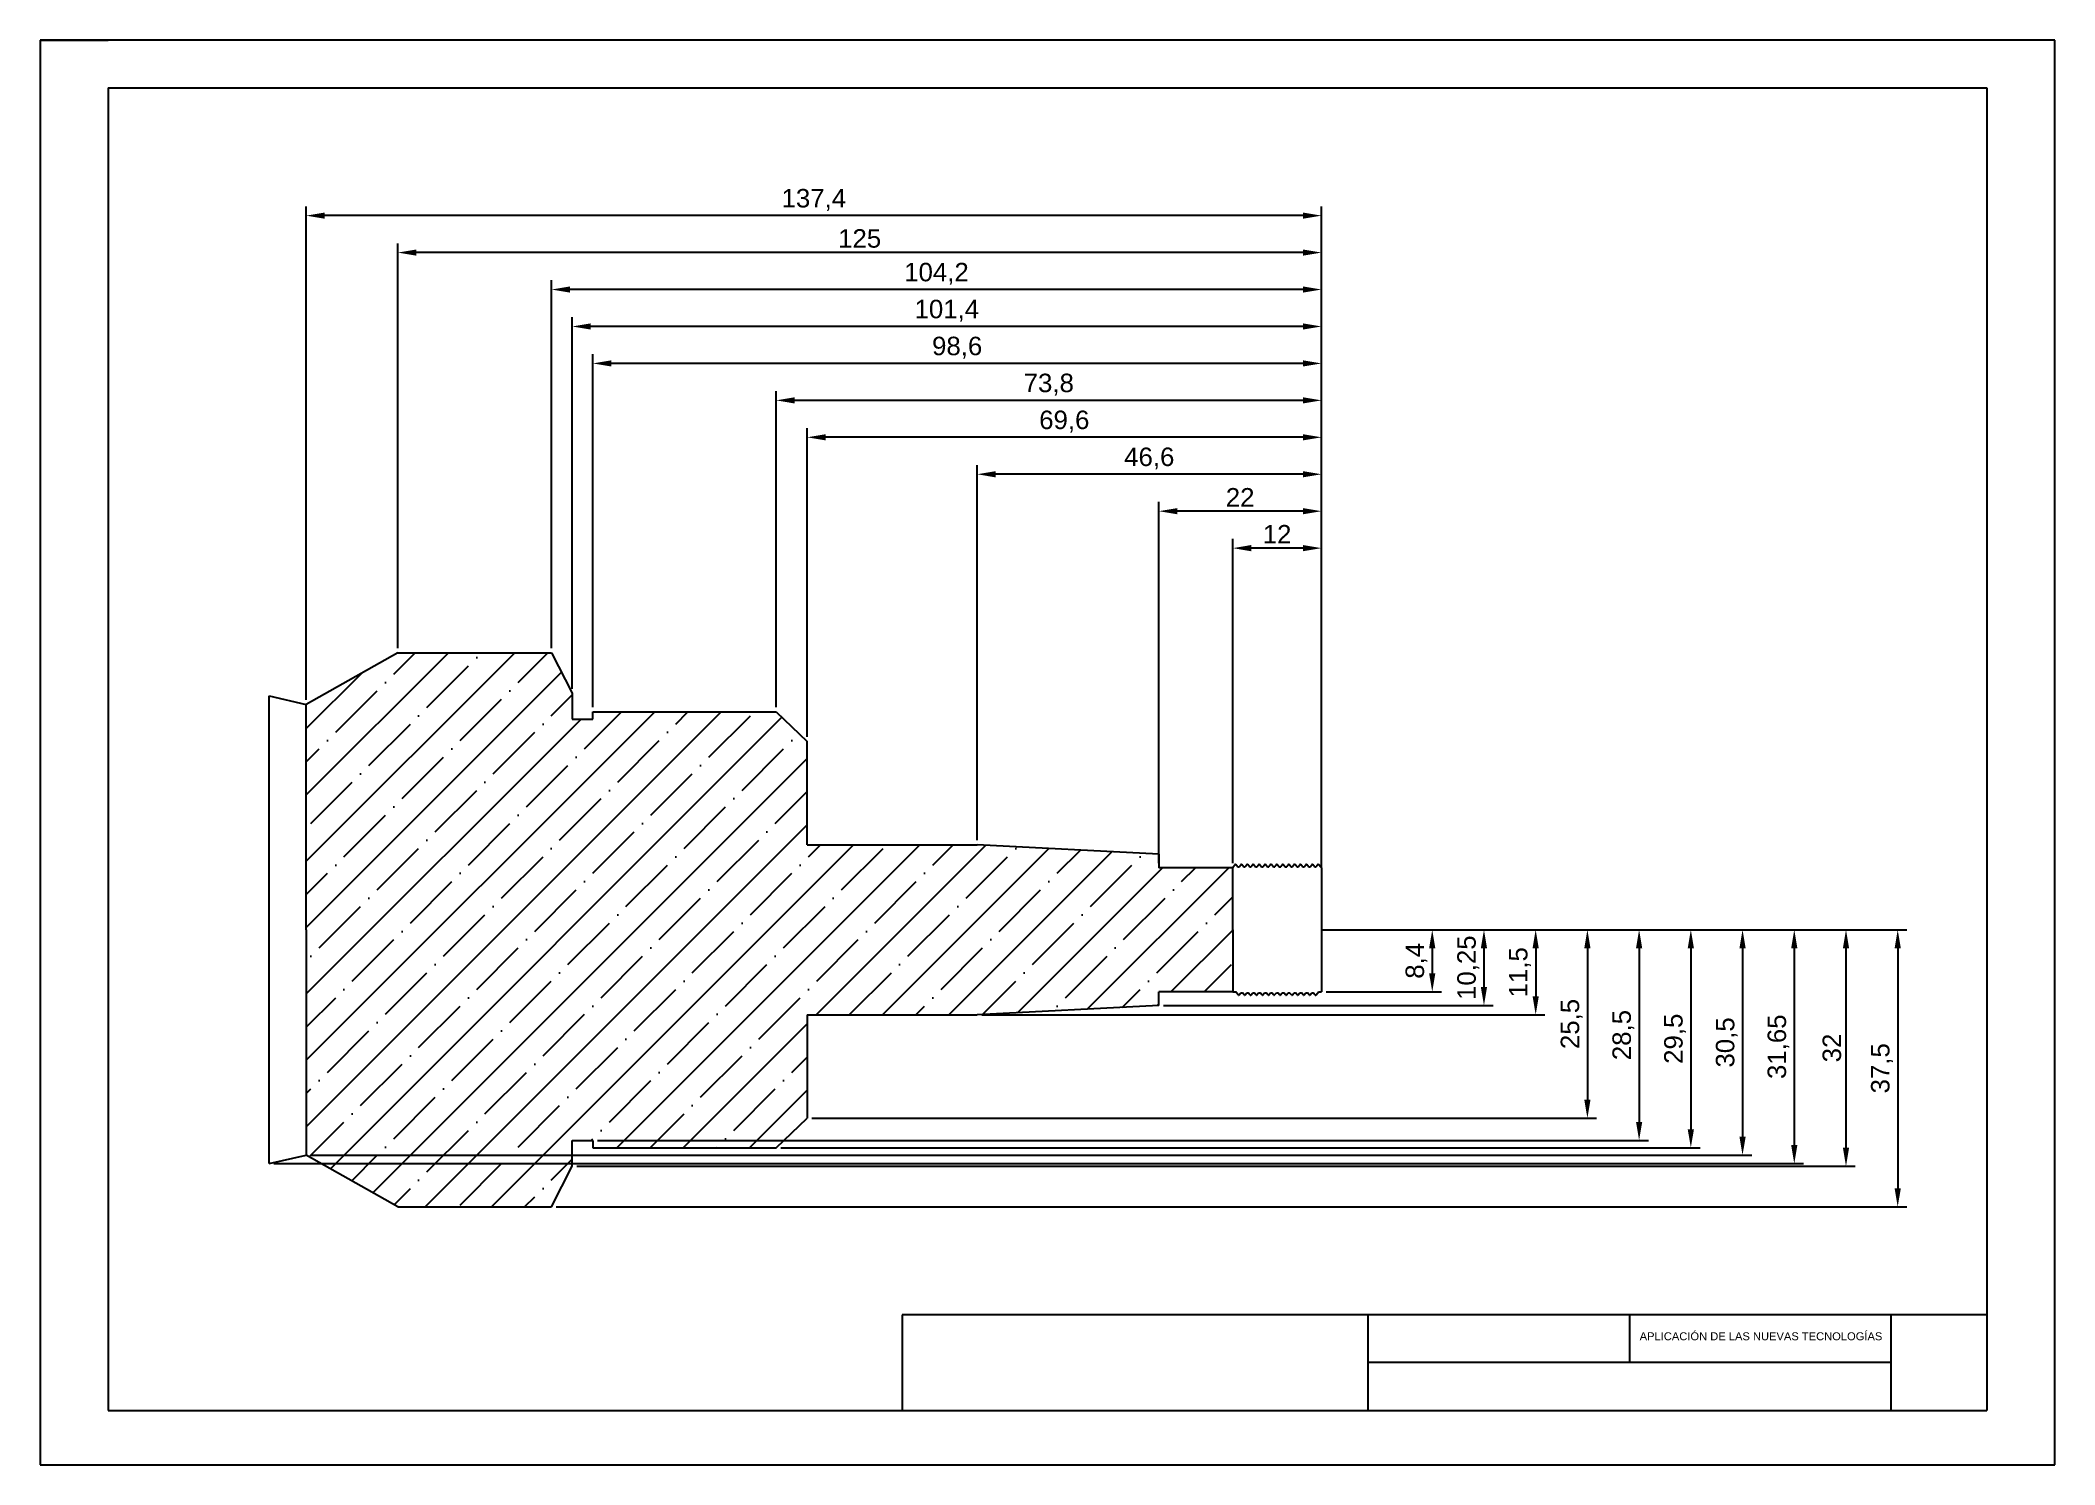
# Model space of a CAD drawing. Header units: millimetres. Extents: x -31 to 767, y -41 to 856.
# Drawn here: x -31 to 241.7, y -40.7 to 152 of the extents above.
import ezdxf

# ---------------------------------------------------------------- set-up
doc = ezdxf.new("R2010")
doc.units = ezdxf.units.MM
doc.linetypes.add('DASHED2', pattern=[9.525, 6.35, -3.175])
doc.layers.add('Absolute', color=253, linetype='Continuous')
doc.layers.add('radius', color=253, linetype='Continuous')
doc.styles.get("Standard").update_dxf_attribs({"font": 'arial.ttf'})
doc.dimstyles.new('ISO-25', dxfattribs={"dimtxt": 2.5, "dimasz": 2.5, "dimexe": 1.25, "dimexo": 0.625, "dimtad": 1, "dimtxsty": 'Standard', "dimcen": 2.5, "dimadec": 0, "dimazin": 0, "dimtfac": 1, "dimtmove": 0, "dimatfit": 3, "dimfxl": 1, "dimarcsym": 0})

# ---------------------------------------------------------------- blocks, each defined once
blk = doc.blocks.new('*D23')
at = {"layer": 'Absolute', "color": 0, "lineweight": -2, "transparency": 16777216}
for p, q in [((130.4, 40.67), (130.4, 84.55)), ((142.4, 83.92), (142.4, 84.55)), ((139.9, 83.3), (132.9, 83.3))]:
    blk.add_line(p, q, dxfattribs=at)
at = {"layer": 'Absolute', "color": 0, "transparency": 16777216}
for points in [[(132.9, 83.72), (132.9, 82.88), (130.4, 83.3)], [(139.9, 83.72), (139.9, 82.88), (142.4, 83.3)]]:
    blk.add_solid(points, dxfattribs=at)
at = {"layer": 'Defpoints', "color": 0, "transparency": 16777216}
for p in [(130.4, 83.3), (142.4, 83.3), (130.4, 40.05)]:
    blk.add_point(p, dxfattribs=at)
at = {"layer": 'Absolute', "color": 0, "transparency": 16777216, "insert": (136.4, 85.18), "char_height": 2.5, "attachment_point": 5}
blk.add_mtext('12', dxfattribs=at)
blk = doc.blocks.new('*D24')
at = {"layer": 'Absolute', "color": 0, "lineweight": -2, "transparency": 16777216}
for p, q in [((120.4, 40.67), (120.4, 89.55)), ((139.9, 88.3), (122.9, 88.3)), ((142.4, 88.92), (142.4, 89.55))]:
    blk.add_line(p, q, dxfattribs=at)
at = {"layer": 'Absolute', "color": 0, "transparency": 16777216}
for points in [[(122.9, 88.72), (122.9, 87.88), (120.4, 88.3)], [(139.9, 88.72), (139.9, 87.88), (142.4, 88.3)]]:
    blk.add_solid(points, dxfattribs=at)
at = {"layer": 'Defpoints', "color": 0, "transparency": 16777216}
for p in [(120.4, 88.3), (142.4, 88.3), (120.4, 40.05)]:
    blk.add_point(p, dxfattribs=at)
at = {"layer": 'Absolute', "color": 0, "transparency": 16777216, "insert": (131.4, 90.18), "char_height": 2.5, "attachment_point": 5}
blk.add_mtext('22', dxfattribs=at)
blk = doc.blocks.new('*D25')
at = {"layer": 'Absolute', "color": 0, "lineweight": -2, "transparency": 16777216}
for p, q in [((95.8, 43.77), (95.8, 94.55)), ((139.9, 93.3), (98.3, 93.3)), ((142.4, 93.92), (142.4, 94.55))]:
    blk.add_line(p, q, dxfattribs=at)
at = {"layer": 'Absolute', "color": 0, "transparency": 16777216}
for points in [[(98.3, 93.72), (98.3, 92.88), (95.8, 93.3)], [(139.9, 93.72), (139.9, 92.88), (142.4, 93.3)]]:
    blk.add_solid(points, dxfattribs=at)
at = {"layer": 'Defpoints', "color": 0, "transparency": 16777216}
for p in [(95.8, 93.3), (142.4, 93.3), (95.8, 43.15)]:
    blk.add_point(p, dxfattribs=at)
at = {"layer": 'Absolute', "color": 0, "transparency": 16777216, "insert": (119.1, 95.43), "char_height": 2.5, "attachment_point": 5}
blk.add_mtext('46,6', dxfattribs=at)
blk = doc.blocks.new('*D26')
at = {"layer": 'Absolute', "color": 0, "lineweight": -2, "transparency": 16777216}
for p, q in [((72.8, 57.77), (72.8, 99.55)), ((139.9, 98.3), (75.3, 98.3)), ((142.4, 98.92), (142.4, 99.55))]:
    blk.add_line(p, q, dxfattribs=at)
at = {"layer": 'Absolute', "color": 0, "transparency": 16777216}
for points in [[(75.3, 98.72), (75.3, 97.88), (72.8, 98.3)], [(139.9, 98.72), (139.9, 97.88), (142.4, 98.3)]]:
    blk.add_solid(points, dxfattribs=at)
at = {"layer": 'Defpoints', "color": 0, "transparency": 16777216}
for p in [(72.8, 98.3), (142.4, 98.3), (72.8, 57.15)]:
    blk.add_point(p, dxfattribs=at)
at = {"layer": 'Absolute', "color": 0, "transparency": 16777216, "insert": (107.6, 100.43), "char_height": 2.5, "attachment_point": 5}
blk.add_mtext('69,6', dxfattribs=at)
blk = doc.blocks.new('*D27')
at = {"layer": 'Absolute', "color": 0, "lineweight": -2, "transparency": 16777216}
for p, q in [((68.6, 61.77), (68.6, 104.55)), ((142.4, 40.67), (142.4, 104.55)), ((139.9, 103.3), (71.1, 103.3))]:
    blk.add_line(p, q, dxfattribs=at)
at = {"layer": 'Absolute', "color": 0, "transparency": 16777216}
for points in [[(71.1, 103.72), (71.1, 102.88), (68.6, 103.3)], [(139.9, 103.72), (139.9, 102.88), (142.4, 103.3)]]:
    blk.add_solid(points, dxfattribs=at)
at = {"layer": 'Defpoints', "color": 0, "transparency": 16777216}
for p in [(68.6, 103.3), (68.6, 61.15), (142.4, 40.05)]:
    blk.add_point(p, dxfattribs=at)
at = {"layer": 'Absolute', "color": 0, "transparency": 16777216, "insert": (105.5, 105.43), "char_height": 2.5, "attachment_point": 5}
blk.add_mtext('73,8', dxfattribs=at)
blk = doc.blocks.new('*D28')
at = {"layer": 'Absolute', "color": 0, "lineweight": -2, "transparency": 16777216}
for p, q in [((43.8, 61.77), (43.8, 109.55)), ((142.4, 83.92), (142.4, 109.55)), ((139.9, 108.3), (46.3, 108.3))]:
    blk.add_line(p, q, dxfattribs=at)
at = {"layer": 'Absolute', "color": 0, "transparency": 16777216}
for points in [[(46.3, 108.72), (46.3, 107.88), (43.8, 108.3)], [(139.9, 108.72), (139.9, 107.88), (142.4, 108.3)]]:
    blk.add_solid(points, dxfattribs=at)
at = {"layer": 'Defpoints', "color": 0, "transparency": 16777216}
for p in [(43.8, 108.3), (142.4, 83.3), (43.8, 61.15)]:
    blk.add_point(p, dxfattribs=at)
at = {"layer": 'Absolute', "color": 0, "transparency": 16777216, "insert": (93.1, 110.43), "char_height": 2.5, "attachment_point": 5}
blk.add_mtext('98,6', dxfattribs=at)
blk = doc.blocks.new('*D29')
at = {"layer": 'Absolute', "color": 0, "lineweight": -2, "transparency": 16777216}
for p, q in [((41, 64.28), (41, 114.55)), ((142.4, 40.67), (142.4, 114.55)), ((139.9, 113.3), (43.5, 113.3))]:
    blk.add_line(p, q, dxfattribs=at)
at = {"layer": 'Absolute', "color": 0, "transparency": 16777216}
for points in [[(43.5, 113.72), (43.5, 112.88), (41, 113.3)], [(139.9, 113.72), (139.9, 112.88), (142.4, 113.3)]]:
    blk.add_solid(points, dxfattribs=at)
at = {"layer": 'Defpoints', "color": 0, "transparency": 16777216}
for p in [(41, 113.3), (41, 63.65), (142.4, 40.05)]:
    blk.add_point(p, dxfattribs=at)
at = {"layer": 'Absolute', "color": 0, "transparency": 16777216, "insert": (91.7, 115.43), "char_height": 2.5, "attachment_point": 5}
blk.add_mtext('101,4', dxfattribs=at)
blk = doc.blocks.new('*D30')
at = {"layer": 'Absolute', "color": 0, "lineweight": -2, "transparency": 16777216}
for p, q in [((38.2, 69.78), (38.2, 119.55)), ((139.9, 118.3), (40.7, 118.3)), ((142.4, 40.67), (142.4, 119.55))]:
    blk.add_line(p, q, dxfattribs=at)
at = {"layer": 'Absolute', "color": 0, "transparency": 16777216}
for points in [[(40.7, 118.72), (40.7, 117.88), (38.2, 118.3)], [(139.9, 118.72), (139.9, 117.88), (142.4, 118.3)]]:
    blk.add_solid(points, dxfattribs=at)
at = {"layer": 'Defpoints', "color": 0, "transparency": 16777216}
for p in [(38.2, 118.3), (38.2, 69.15), (142.4, 40.05)]:
    blk.add_point(p, dxfattribs=at)
at = {"layer": 'Absolute', "color": 0, "transparency": 16777216, "insert": (90.3, 120.43), "char_height": 2.5, "attachment_point": 5}
blk.add_mtext('104,2', dxfattribs=at)
blk = doc.blocks.new('*D31')
at = {"layer": 'Absolute', "color": 0, "lineweight": -2, "transparency": 16777216}
for p, q in [((17.4, 69.78), (17.4, 124.55)), ((139.9, 123.3), (19.9, 123.3)), ((142.4, 40.67), (142.4, 124.55))]:
    blk.add_line(p, q, dxfattribs=at)
at = {"layer": 'Absolute', "color": 0, "transparency": 16777216}
for points in [[(19.9, 123.72), (19.9, 122.88), (17.4, 123.3)], [(139.9, 123.72), (139.9, 122.88), (142.4, 123.3)]]:
    blk.add_solid(points, dxfattribs=at)
at = {"layer": 'Defpoints', "color": 0, "transparency": 16777216}
for p in [(17.4, 123.3), (17.4, 69.15), (142.4, 40.05)]:
    blk.add_point(p, dxfattribs=at)
at = {"layer": 'Absolute', "color": 0, "transparency": 16777216, "insert": (79.9, 125.2), "char_height": 2.5, "attachment_point": 5}
blk.add_mtext('125', dxfattribs=at)
blk = doc.blocks.new('*D32')
at = {"layer": 'Absolute', "color": 0, "lineweight": -2, "transparency": 16777216}
for p, q in [((5, 62.77), (5, 129.55)), ((139.9, 128.3), (7.5, 128.3)), ((142.4, 40.67), (142.4, 129.55))]:
    blk.add_line(p, q, dxfattribs=at)
at = {"layer": 'Absolute', "color": 0, "transparency": 16777216}
for points in [[(7.5, 128.72), (7.5, 127.88), (5, 128.3)], [(139.9, 128.72), (139.9, 127.88), (142.4, 128.3)]]:
    blk.add_solid(points, dxfattribs=at)
at = {"layer": 'Defpoints', "color": 0, "transparency": 16777216}
for p in [(5, 128.3), (5, 62.15), (142.4, 40.05)]:
    blk.add_point(p, dxfattribs=at)
at = {"layer": 'Absolute', "color": 0, "transparency": 16777216, "insert": (73.7, 130.43), "char_height": 2.5, "attachment_point": 5}
blk.add_mtext('137,4', dxfattribs=at)
blk = doc.blocks.new('*D44')
at = {"layer": 'Defpoints', "color": 0, "transparency": 16777216}
for p in [(142.4, 31.65), (142.4, 23.25), (157.4, 23.25)]:
    blk.add_point(p, dxfattribs=at)
at = {"layer": 'radius', "color": 0, "lineweight": -2, "transparency": 16777216}
for p, q in [((143.03, 31.65), (158.65, 31.65)), ((157.4, 29.15), (157.4, 25.75)), ((143.03, 23.25), (158.65, 23.25))]:
    blk.add_line(p, q, dxfattribs=at)
at = {"layer": 'radius', "color": 0, "transparency": 16777216}
for points in [[(156.98, 29.15), (157.82, 29.15), (157.4, 31.65)], [(156.98, 25.75), (157.82, 25.75), (157.4, 23.25)]]:
    blk.add_solid(points, dxfattribs=at)
at = {"layer": 'radius', "color": 0, "transparency": 16777216, "insert": (155.27, 27.45), "char_height": 2.5, "attachment_point": 5, "rotation": 90}
blk.add_mtext('8,4', dxfattribs=at)
blk = doc.blocks.new('*D45')
at = {"layer": 'Defpoints', "color": 0, "transparency": 16777216}
for p in [(142.4, 31.65), (120.4, 21.4), (164.4, 21.4)]:
    blk.add_point(p, dxfattribs=at)
at = {"layer": 'radius', "color": 0, "lineweight": -2, "transparency": 16777216}
for p, q in [((143.03, 31.65), (165.65, 31.65)), ((164.4, 29.15), (164.4, 23.9)), ((121.03, 21.4), (165.65, 21.4))]:
    blk.add_line(p, q, dxfattribs=at)
at = {"layer": 'radius', "color": 0, "transparency": 16777216}
for points in [[(163.98, 29.15), (164.82, 29.15), (164.4, 31.65)], [(163.98, 23.9), (164.82, 23.9), (164.4, 21.4)]]:
    blk.add_solid(points, dxfattribs=at)
at = {"layer": 'radius', "color": 0, "transparency": 16777216, "insert": (162.27, 26.52), "char_height": 2.5, "attachment_point": 5, "rotation": 90}
blk.add_mtext('10,25', dxfattribs=at)
blk = doc.blocks.new('*D46')
at = {"layer": 'Defpoints', "color": 0, "transparency": 16777216}
for p in [(142.4, 31.65), (95.8, 20.15), (171.4, 20.15)]:
    blk.add_point(p, dxfattribs=at)
at = {"layer": 'radius', "color": 0, "lineweight": -2, "transparency": 16777216}
for p, q in [((143.03, 31.65), (172.65, 31.65)), ((171.4, 29.15), (171.4, 22.65)), ((96.43, 20.15), (172.65, 20.15))]:
    blk.add_line(p, q, dxfattribs=at)
at = {"layer": 'radius', "color": 0, "transparency": 16777216}
for points in [[(170.98, 29.15), (171.82, 29.15), (171.4, 31.65)], [(170.98, 22.65), (171.82, 22.65), (171.4, 20.15)]]:
    blk.add_solid(points, dxfattribs=at)
at = {"layer": 'radius', "color": 0, "transparency": 16777216, "insert": (169.27, 25.9), "char_height": 2.5, "attachment_point": 5, "rotation": 90}
blk.add_mtext('11,5', dxfattribs=at)
blk = doc.blocks.new('*D47')
at = {"layer": 'Defpoints', "color": 0, "transparency": 16777216}
for p in [(142.4, 31.65), (72.8, 6.15), (178.4, 6.15)]:
    blk.add_point(p, dxfattribs=at)
at = {"layer": 'radius', "color": 0, "lineweight": -2, "transparency": 16777216}
for p, q in [((143.03, 31.65), (179.65, 31.65)), ((178.4, 29.15), (178.4, 8.65)), ((73.43, 6.15), (179.65, 6.15))]:
    blk.add_line(p, q, dxfattribs=at)
at = {"layer": 'radius', "color": 0, "transparency": 16777216}
for points in [[(177.98, 29.15), (178.82, 29.15), (178.4, 31.65)], [(177.98, 8.65), (178.82, 8.65), (178.4, 6.15)]]:
    blk.add_solid(points, dxfattribs=at)
at = {"layer": 'radius', "color": 0, "transparency": 16777216, "insert": (176.27, 18.9), "char_height": 2.5, "attachment_point": 5, "rotation": 90}
blk.add_mtext('25,5', dxfattribs=at)
blk = doc.blocks.new('*D48')
at = {"layer": 'Defpoints', "color": 0, "transparency": 16777216}
for p in [(142.4, 31.65), (68.6, 2.15), (192.4, 2.15)]:
    blk.add_point(p, dxfattribs=at)
at = {"layer": 'radius', "color": 0, "lineweight": -2, "transparency": 16777216}
for p, q in [((143.03, 31.65), (193.65, 31.65)), ((192.4, 29.15), (192.4, 4.65)), ((69.23, 2.15), (193.65, 2.15))]:
    blk.add_line(p, q, dxfattribs=at)
at = {"layer": 'radius', "color": 0, "transparency": 16777216}
for points in [[(191.98, 29.15), (192.82, 29.15), (192.4, 31.65)], [(191.98, 4.65), (192.82, 4.65), (192.4, 2.15)]]:
    blk.add_solid(points, dxfattribs=at)
at = {"layer": 'radius', "color": 0, "transparency": 16777216, "insert": (190.27, 16.9), "char_height": 2.5, "attachment_point": 5, "rotation": 90}
blk.add_mtext('29,5', dxfattribs=at)
blk = doc.blocks.new('*D49')
at = {"layer": 'Defpoints', "color": 0, "transparency": 16777216}
for p in [(142.4, 31.65), (43.8, 3.15), (185.4, 3.15)]:
    blk.add_point(p, dxfattribs=at)
at = {"layer": 'radius', "color": 0, "lineweight": -2, "transparency": 16777216}
for p, q in [((143.03, 31.65), (186.65, 31.65)), ((185.4, 29.15), (185.4, 5.65)), ((44.43, 3.15), (186.65, 3.15))]:
    blk.add_line(p, q, dxfattribs=at)
at = {"layer": 'radius', "color": 0, "transparency": 16777216}
for points in [[(184.98, 29.15), (185.82, 29.15), (185.4, 31.65)], [(184.98, 5.65), (185.82, 5.65), (185.4, 3.15)]]:
    blk.add_solid(points, dxfattribs=at)
at = {"layer": 'radius', "color": 0, "transparency": 16777216, "insert": (183.27, 17.4), "char_height": 2.5, "attachment_point": 5, "rotation": 90}
blk.add_mtext('28,5', dxfattribs=at)
blk = doc.blocks.new('*D50')
at = {"layer": 'Defpoints', "color": 0, "transparency": 16777216}
for p in [(142.4, 31.65), (41, -0.35), (213.4, -0.35)]:
    blk.add_point(p, dxfattribs=at)
at = {"layer": 'radius', "color": 0, "lineweight": -2, "transparency": 16777216}
for p, q in [((143.03, 31.65), (214.65, 31.65)), ((213.4, 29.15), (213.4, 2.15)), ((41.63, -0.35), (214.65, -0.35))]:
    blk.add_line(p, q, dxfattribs=at)
at = {"layer": 'radius', "color": 0, "transparency": 16777216}
for points in [[(212.98, 29.15), (213.82, 29.15), (213.4, 31.65)], [(212.98, 2.15), (213.82, 2.15), (213.4, -0.35)]]:
    blk.add_solid(points, dxfattribs=at)
at = {"layer": 'radius', "color": 0, "transparency": 16777216, "insert": (211.5, 15.65), "char_height": 2.5, "attachment_point": 5, "rotation": 90}
blk.add_mtext('32', dxfattribs=at)
blk = doc.blocks.new('*D51')
at = {"layer": 'Defpoints', "color": 0, "transparency": 16777216}
for p in [(142.4, 31.65), (38.2, -5.85), (220.4, -5.85)]:
    blk.add_point(p, dxfattribs=at)
at = {"layer": 'radius', "color": 0, "lineweight": -2, "transparency": 16777216}
for p, q in [((143.03, 31.65), (221.65, 31.65)), ((220.4, 29.15), (220.4, -3.35)), ((38.83, -5.85), (221.65, -5.85))]:
    blk.add_line(p, q, dxfattribs=at)
at = {"layer": 'radius', "color": 0, "transparency": 16777216}
for points in [[(219.98, 29.15), (220.82, 29.15), (220.4, 31.65)], [(219.98, -3.35), (220.82, -3.35), (220.4, -5.85)]]:
    blk.add_solid(points, dxfattribs=at)
at = {"layer": 'radius', "color": 0, "transparency": 16777216, "insert": (218.27, 12.9), "char_height": 2.5, "attachment_point": 5, "rotation": 90}
blk.add_mtext('37,5', dxfattribs=at)
blk = doc.blocks.new('*D52')
at = {"layer": 'Defpoints', "color": 0, "transparency": 16777216}
for p in [(142.4, 31.65), (5, 1.15), (199.4, 1.15)]:
    blk.add_point(p, dxfattribs=at)
at = {"layer": 'radius', "color": 0, "lineweight": -2, "transparency": 16777216}
for p, q in [((143.03, 31.65), (200.65, 31.65)), ((199.4, 29.15), (199.4, 3.65)), ((5.63, 1.15), (200.65, 1.15))]:
    blk.add_line(p, q, dxfattribs=at)
at = {"layer": 'radius', "color": 0, "transparency": 16777216}
for points in [[(198.98, 29.15), (199.82, 29.15), (199.4, 31.65)], [(198.98, 3.65), (199.82, 3.65), (199.4, 1.15)]]:
    blk.add_solid(points, dxfattribs=at)
at = {"layer": 'radius', "color": 0, "transparency": 16777216, "insert": (197.27, 16.4), "char_height": 2.5, "attachment_point": 5, "rotation": 90}
blk.add_mtext('30,5', dxfattribs=at)
blk = doc.blocks.new('*D53')
at = {"layer": 'Defpoints', "color": 0, "transparency": 16777216}
for p in [(142.4, 31.65), (0, 0), (206.4, 0)]:
    blk.add_point(p, dxfattribs=at)
at = {"layer": 'radius', "color": 0, "lineweight": -2, "transparency": 16777216}
for p, q in [((143.03, 31.65), (207.65, 31.65)), ((206.4, 29.15), (206.4, 2.5)), ((0.63, 0), (207.65, 0))]:
    blk.add_line(p, q, dxfattribs=at)
at = {"layer": 'radius', "color": 0, "transparency": 16777216}
for points in [[(205.98, 29.15), (206.82, 29.15), (206.4, 31.65)], [(205.98, 2.5), (206.82, 2.5), (206.4, 0)]]:
    blk.add_solid(points, dxfattribs=at)
at = {"layer": 'radius', "color": 0, "transparency": 16777216, "insert": (204.27, 15.82), "char_height": 2.5, "attachment_point": 5, "rotation": 90}
blk.add_mtext('31,65', dxfattribs=at)

msp = doc.modelspace()

# ---------------------------------------------------------------- hatches: boundary and pattern name
at = {"linetype": 'DASHED2', "true_color": 0x991b1e}
h = msp.add_hatch(dxfattribs=at)
h.set_pattern_fill('ANSI35', color=244)
h.paths.add_polyline_path([(95.8, 43.15), (72.8, 43.15), (72.8, 57.15), (68.6, 61.15), (43.8, 61.15), (43.8, 60.15), (41, 60.15), (41, 63.65), (38.2, 69.15), (17.4, 69.15), (5, 62.15), (5, 31.65), (5, 1.15), (17.4, -5.85), (38.2, -5.85), (41, -0.35), (41, 3.15), (43.8, 3.15), (43.8, 2.15), (68.6, 2.15), (72.8, 6.15), (72.8, 20.15), (95.8, 20.15), (120.4, 21.4), (120.4, 23.25), (130.4, 23.25), (130.4, 31.65), (130.4, 40.05), (120.4, 40.05), (120.4, 41.9)])

# ---------------------------------------------------------------- linework, layer by layer
for p, q in [((-30.999, 152.033), (-30.999, -40.749)), ((241.65, 152.033), (-30.999, 152.033)), ((-30.999, 152.033), (-21.818, 152.033)), ((241.65, -40.749), (241.65, 152.033)), ((-21.818, 145.607), (-21.818, -33.405)), ((-21.818, 145.607), (232.47, 145.607)), ((232.47, 145.607), (232.47, -33.405)), ((17.4, 69.15), (5, 62.15)), ((17.4, 69.15), (38.2, 69.15)), ((38.2, 69.15), (41, 63.65)), ((0, 0), (0, 63.3)), ((0, 63.3), (5, 62.15)), ((41, 63.65), (41, 60.15)), ((5, 31.65), (5, 62.15)), ((41, 60.15), (43.8, 60.15)), ((43.8, 60.15), (43.8, 61.15)), ((43.8, 61.15), (68.6, 61.15)), ((68.6, 61.15), (72.8, 57.15)), ((72.8, 43.15), (72.8, 57.15)), ((72.8, 43.15), (95.8, 43.15)), ((120.4, 41.9), (95.8, 43.15)), ((120.4, 41.9), (120.4, 40.05)), ((130.4, 40.05), (120.4, 40.05)), ((130.5, 40.175), (130.4, 40.05)), ((130.4, 31.65), (130.4, 40.05)), ((130.775, 40.519), (130.5, 40.175)), ((130.775, 40.519), (130.825, 40.519)), ((130.825, 40.519), (131.1, 40.175)), ((131.1, 40.175), (131.3, 40.175)), ((131.575, 40.519), (131.3, 40.175)), ((131.575, 40.519), (131.625, 40.519)), ((131.625, 40.519), (131.9, 40.175)), ((131.9, 40.175), (132.1, 40.175)), ((132.375, 40.519), (132.1, 40.175)), ((132.375, 40.519), (132.425, 40.519)), ((132.425, 40.519), (132.7, 40.175)), ((132.7, 40.175), (132.9, 40.175)), ((133.175, 40.519), (132.9, 40.175)), ((133.175, 40.519), (133.225, 40.519)), ((133.225, 40.519), (133.5, 40.175)), ((133.5, 40.175), (133.7, 40.175)), ((133.975, 40.519), (133.7, 40.175)), ((133.975, 40.519), (134.025, 40.519)), ((134.025, 40.519), (134.3, 40.175)), ((134.3, 40.175), (134.5, 40.175)), ((134.775, 40.519), (134.5, 40.175)), ((134.775, 40.519), (134.825, 40.519)), ((134.825, 40.519), (135.1, 40.175)), ((135.1, 40.175), (135.3, 40.175)), ((135.575, 40.519), (135.3, 40.175)), ((135.575, 40.519), (135.625, 40.519)), ((135.625, 40.519), (135.9, 40.175)), ((135.9, 40.175), (136.1, 40.175)), ((136.375, 40.519), (136.1, 40.175)), ((136.375, 40.519), (136.425, 40.519)), ((136.425, 40.519), (136.7, 40.175)), ((136.7, 40.175), (136.9, 40.175)), ((137.175, 40.519), (136.9, 40.175)), ((137.175, 40.519), (137.225, 40.519)), ((137.225, 40.519), (137.5, 40.175)), ((137.5, 40.175), (137.7, 40.175)), ((137.975, 40.519), (137.7, 40.175)), ((137.975, 40.519), (138.025, 40.519)), ((138.025, 40.519), (138.3, 40.175)), ((138.3, 40.175), (138.5, 40.175)), ((138.775, 40.519), (138.5, 40.175)), ((138.775, 40.519), (138.825, 40.519)), ((138.825, 40.519), (139.1, 40.175)), ((139.1, 40.175), (139.3, 40.175)), ((139.575, 40.519), (139.3, 40.175)), ((139.575, 40.519), (139.625, 40.519)), ((139.625, 40.519), (139.9, 40.175)), ((139.9, 40.175), (140.1, 40.175)), ((140.375, 40.519), (140.1, 40.175)), ((140.375, 40.519), (140.425, 40.519)), ((140.425, 40.519), (140.7, 40.175)), ((140.7, 40.175), (140.9, 40.175)), ((141.175, 40.519), (140.9, 40.175)), ((141.175, 40.519), (141.225, 40.519)), ((141.225, 40.519), (141.5, 40.175)), ((141.5, 40.175), (141.7, 40.175)), ((141.975, 40.519), (141.7, 40.175)), ((141.975, 40.519), (142.025, 40.519)), ((142.025, 40.519), (142.3, 40.175)), ((142.4, 40.05), (142.3, 40.175)), ((142.4, 40.05), (142.4, 23.25)), ((5, 31.65), (5, 1.15)), ((130.4, 31.65), (130.4, 23.25)), ((120.4, 21.4), (120.4, 23.25)), ((130.4, 23.25), (120.4, 23.25)), ((130.4, 23.25), (130.8, 23.25)), ((130.9, 23.125), (130.8, 23.25)), ((131.175, 22.781), (130.9, 23.125)), ((131.175, 22.781), (131.225, 22.781)), ((131.225, 22.781), (131.5, 23.125)), ((131.5, 23.125), (131.7, 23.125)), ((131.975, 22.781), (131.7, 23.125)), ((131.975, 22.781), (132.025, 22.781)), ((132.025, 22.781), (132.3, 23.125)), ((132.3, 23.125), (132.5, 23.125)), ((132.775, 22.781), (132.5, 23.125)), ((132.775, 22.781), (132.825, 22.781)), ((132.825, 22.781), (133.1, 23.125)), ((133.1, 23.125), (133.3, 23.125)), ((133.575, 22.781), (133.3, 23.125)), ((133.575, 22.781), (133.625, 22.781)), ((133.625, 22.781), (133.9, 23.125)), ((133.9, 23.125), (134.1, 23.125)), ((134.375, 22.781), (134.1, 23.125)), ((134.375, 22.781), (134.425, 22.781)), ((134.425, 22.781), (134.7, 23.125)), ((134.7, 23.125), (134.9, 23.125)), ((135.175, 22.781), (134.9, 23.125)), ((135.175, 22.781), (135.225, 22.781)), ((135.225, 22.781), (135.5, 23.125)), ((135.5, 23.125), (135.7, 23.125)), ((135.975, 22.781), (135.7, 23.125)), ((135.975, 22.781), (136.025, 22.781)), ((136.025, 22.781), (136.3, 23.125)), ((136.3, 23.125), (136.5, 23.125)), ((136.775, 22.781), (136.5, 23.125)), ((136.775, 22.781), (136.825, 22.781)), ((136.825, 22.781), (137.1, 23.125)), ((137.1, 23.125), (137.3, 23.125)), ((137.575, 22.781), (137.3, 23.125)), ((137.575, 22.781), (137.625, 22.781)), ((137.625, 22.781), (137.9, 23.125)), ((137.9, 23.125), (138.1, 23.125)), ((138.375, 22.781), (138.1, 23.125)), ((138.375, 22.781), (138.425, 22.781)), ((138.425, 22.781), (138.7, 23.125)), ((138.7, 23.125), (138.9, 23.125)), ((139.175, 22.781), (138.9, 23.125)), ((139.175, 22.781), (139.225, 22.781)), ((139.225, 22.781), (139.5, 23.125)), ((139.5, 23.125), (139.7, 23.125)), ((139.975, 22.781), (139.7, 23.125)), ((139.975, 22.781), (140.025, 22.781)), ((140.025, 22.781), (140.3, 23.125)), ((140.3, 23.125), (140.5, 23.125)), ((140.775, 22.781), (140.5, 23.125)), ((140.775, 22.781), (140.825, 22.781)), ((140.825, 22.781), (141.1, 23.125)), ((141.1, 23.125), (141.3, 23.125)), ((141.575, 22.781), (141.3, 23.125)), ((141.575, 22.781), (141.625, 22.781)), ((141.625, 22.781), (141.9, 23.125)), ((141.9, 23.125), (142, 23.25)), ((142, 23.25), (142.4, 23.25)), ((72.8, 20.15), (72.8, 6.15)), ((72.8, 20.15), (95.8, 20.15)), ((120.4, 21.4), (95.8, 20.15)), ((68.6, 2.15), (72.8, 6.15)), ((41, -0.35), (41, 3.15)), ((41, 3.15), (43.8, 3.15)), ((43.8, 3.15), (43.8, 2.15)), ((0, 0), (5, 1.15)), ((17.4, -5.85), (5, 1.15)), ((43.8, 2.15), (68.6, 2.15)), ((38.2, -5.85), (41, -0.35)), ((17.4, -5.85), (38.2, -5.85)), ((232.47, -20.451), (85.658, -20.451)), ((85.658, -20.451), (85.658, -33.405)), ((232.47, -20.451), (148.701, -20.451)), ((148.701, -20.451), (148.701, -33.405)), ((184.108, -20.451), (184.108, -26.928)), ((219.516, -33.405), (219.516, -20.451)), ((219.516, -26.928), (148.701, -26.928)), ((-21.818, -33.405), (232.47, -33.405)), ((-30.999, -40.749), (241.65, -40.749))]:
    msp.add_line(p, q)
at = {"layer": 'Absolute'}
for p, q in [((142.4, 123.3), (142.4, 128.3)), ((142.4, 118.3), (142.4, 123.3)), ((142.4, 113.3), (142.4, 118.3)), ((142.4, 108.3), (142.4, 113.3)), ((142.4, 103.3), (142.4, 108.3)), ((142.4, 98.3), (142.4, 103.3)), ((142.4, 93.3), (142.4, 98.3)), ((142.4, 88.3), (142.4, 93.3)), ((142.4, 83.3), (142.4, 88.3)), ((142.4, 40.05), (142.4, 83.3))]:
    msp.add_line(p, q, dxfattribs=at)
at = {"layer": 'radius'}
for p, q in [((142.4, 31.65), (157.4, 31.65)), ((142.4, 31.65), (157.4, 31.65)), ((157.4, 31.65), (164.4, 31.65)), ((157.4, 31.65), (164.4, 31.65)), ((164.4, 31.65), (171.4, 31.65)), ((164.4, 31.65), (171.4, 31.65)), ((171.4, 31.65), (178.4, 31.65)), ((171.4, 31.65), (178.4, 31.65)), ((178.4, 31.65), (185.4, 31.65)), ((178.4, 31.65), (185.4, 31.65)), ((185.4, 31.65), (192.4, 31.65)), ((185.4, 31.65), (192.4, 31.65)), ((192.4, 31.65), (199.4, 31.65)), ((192.4, 31.65), (199.4, 31.65)), ((199.4, 31.65), (206.4, 31.65)), ((199.4, 31.65), (206.4, 31.65)), ((206.4, 31.65), (206.4, 31.65)), ((206.4, 31.65), (213.4, 31.65)), ((206.4, 31.65), (206.4, 31.65)), ((206.4, 31.65), (213.4, 31.65)), ((213.4, 31.65), (220.4, 31.65)), ((213.4, 31.65), (220.4, 31.65))]:
    msp.add_line(p, q, dxfattribs=at)

# ---------------------------------------------------------------- texts
at = {"insert": (185.473, -22.827), "char_height": 1.0795, "attachment_point": 1}
msp.add_mtext_dynamic_manual_height_columns('APLICACIÓN DE LAS NUEVAS TECNOLOGÍAS', width=33.23142, gutter_width=5.398, heights=[1.37], dxfattribs=at)

# ---------------------------------------------------------------- dimensions: what is measured, and where the dimension line sits
at = {"layer": 'Absolute'}
for base, p1, p2, picture, middle in [((5, 128.3), (142.4, 40.05), (5, 62.15), '*D32', (73.7, 130.427)), ((17.4, 123.3), (142.4, 40.05), (17.4, 69.15), '*D31', (79.9, 125.201)), ((38.2, 118.3), (142.4, 40.05), (38.2, 69.15), '*D30', (90.3, 120.427)), ((41, 113.3), (142.4, 40.05), (41, 63.65), '*D29', (91.7, 115.427)), ((43.8, 108.3), (142.4, 83.3), (43.8, 61.15), '*D28', (93.1, 110.427)), ((68.6, 103.3), (142.4, 40.05), (68.6, 61.15), '*D27', (105.5, 105.427)), ((72.8, 98.3), (142.4, 98.3), (72.8, 57.15), '*D26', (107.6, 100.427)), ((95.8, 93.3), (142.4, 93.3), (95.8, 43.15), '*D25', (119.1, 95.427)), ((120.4, 88.3), (142.4, 88.3), (120.4, 40.05), '*D24', (131.4, 90.18)), ((130.4, 83.3), (142.4, 83.3), (130.4, 40.05), '*D23', (136.4, 85.18))]:
    dim = msp.add_linear_dim(base=base, p1=p1, p2=p2, dimstyle='ISO-25', dxfattribs=at)
    dim.commit()
    dim.dimension.update_dxf_attribs({"geometry": picture, "text_midpoint": middle})
at = {"layer": 'radius'}
for base, p2, picture, middle in [((206.4, 0), (0, 0), '*D53', (204.273, 15.825)), ((199.4, 1.15), (5, 1.15), '*D52', (197.273, 16.4)), ((220.4, -5.85), (38.2, -5.85), '*D51', (218.273, 12.9)), ((213.4, -0.35), (41, -0.35), '*D50', (211.498, 15.65)), ((185.4, 3.15), (43.8, 3.15), '*D49', (183.273, 17.4)), ((192.4, 2.15), (68.6, 2.15), '*D48', (190.273, 16.9)), ((178.4, 6.15), (72.8, 6.15), '*D47', (176.273, 18.9)), ((171.4, 20.15), (95.8, 20.15), '*D46', (169.273, 25.9)), ((164.4, 21.4), (120.4, 21.4), '*D45', (162.273, 26.525)), ((157.4, 23.25), (142.4, 23.25), '*D44', (155.273, 27.45))]:
    dim = msp.add_linear_dim(base=base, p1=(142.4, 31.65), p2=p2, angle=90, dimstyle='ISO-25', dxfattribs=at)
    dim.commit()
    dim.dimension.update_dxf_attribs({"geometry": picture, "text_midpoint": middle})

doc.saveas('drawing.dxf')
